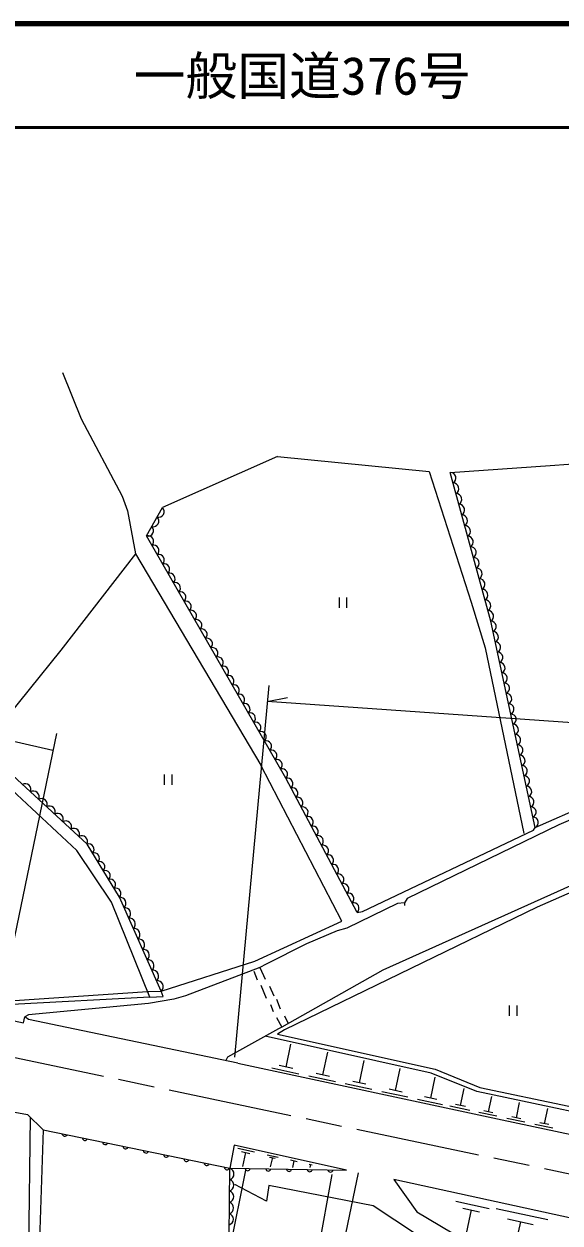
# Model space of a CAD drawing. Units: millimetres, scale not verified. Extents: x 40000 to 680000, y 20000 to 380000.
# Drawn here: x 206148 to 257892, y 264186 to 380000 of the extents above; entities that cross this region are included whole.
import ezdxf
from ezdxf.enums import TextEntityAlignment as Align

# ---------------------------------------------------------------- set-up
doc = ezdxf.new("R2010")
doc.units = ezdxf.units.MM
doc.header["$LTSCALE"] = 1000
doc.linetypes.add('CHAIN', pattern=[18.5, 12, -1.5, 3.5, -1.5])
for name, color, linetype, lineweight in [('M-BGD', 7, 'Continuous', 25), ('M-BMK', 2, 'CHAIN', 13), ('M-STR-HTXT', 7, 'Continuous', 13), ('M-STR-STRC', 7, 'Continuous', 25), ('M-TTL', 1, 'Continuous', 140), ('M-TTL-LINE', 7, 'Continuous', 50)]:
    doc.layers.add(name, color=color, linetype=linetype, lineweight=lineweight)
doc.layers.add('M-TTL-TXT', color=7, linetype='Continuous')
doc.styles.add('ＭＳ ゴシック', font='')
doc.styles.get('ＭＳ ゴシック').set_extended_font_data('MS Gothic')

msp = doc.modelspace()

# ---------------------------------------------------------------- linework, layer by layer
at = {"layer": 'M-BGD'}
for p, q in [((209873, 346343), (211651, 341856)), ((211651, 341856), (215630, 334405)), ((230616, 338215), (219508, 333282)), ((230616, 338215), (245263, 336776)), ((247295, 336691), (256947, 337369)), ((256947, 337369), (260588, 337623)), ((245263, 336776), (249327, 324161)), ((215630, 334405), (216138, 332966)), ((216138, 332966), (216900, 328817)), ((216900, 328817), (209703, 319504)), ((216900, 328817), (229007, 308413)), ((236562, 324593), (236562, 323593)), ((237312, 323593), (237312, 324593)), ((249327, 324161), (250682, 319758)), ((250682, 319758), (254407, 301809)), ((209703, 319504), (202328, 310392)), ((278199, 311545), (257794, 302655)), ((255508, 302401), (275320, 311122)), ((219693, 307506), (219693, 306506)), ((220443, 306506), (220443, 307506)), ((257794, 302655), (243147, 295543)), ((255339, 302147), (255508, 302401)), ((238829, 294273), (255339, 302147)), ((261096, 297745), (240776, 288601)), ((243147, 295543), (242893, 295120)), ((259572, 296390), (255677, 294697)), ((255677, 294697), (231293, 282843)), ((242215, 295035), (237305, 292665)), ((238321, 294189), (238829, 294273)), ((242893, 295120), (242215, 295035)), ((242893, 295120), (242893, 294866)), ((236373, 292411), (233410, 291141)), ((237305, 292665), (236373, 292411)), ((233410, 291141), (229515, 289193)), ((228923, 288855), (221726, 286145)), ((228330, 288516), (228669, 287669)), ((229515, 289193), (228923, 288855)), ((228923, 288855), (229431, 287754)), ((240776, 288601), (231039, 283097)), ((205247, 285677), (218072, 286535)), ((218286, 286005), (219577, 286080)), ((219577, 286080), (219395, 286593)), ((221726, 286145), (220625, 285807)), ((229007, 287161), (229515, 285891)), ((229854, 287077), (230277, 286145)), ((218170, 285383), (206571, 284283)), ((220625, 285807), (218170, 285383)), ((229939, 285299), (230193, 284621)), ((230531, 285807), (230870, 284875)), ((206571, 284283), (206232, 284113)), ((206571, 283859), (206232, 284113)), ((226806, 279626), (206571, 283859)), ((230531, 284029), (231039, 283097)), ((231293, 284198), (231632, 283521)), ((230701, 282928), (225790, 280219)), ((231293, 282843), (230631, 282412)), ((231039, 283097), (230701, 282928)), ((231446, 279247), (231919, 281461)), ((234999, 278484), (235467, 280673)), ((225790, 280219), (225621, 279880)), ((226806, 279626), (252293, 274141)), ((232665, 278578), (230061, 279135)), ((232097, 279108), (230795, 279387)), ((238523, 277726), (238985, 279891)), ((242018, 276975), (242475, 279115)), ((236204, 277822), (233629, 278373)), ((235643, 278346), (234355, 278621)), ((245409, 276234), (245848, 278288)), ((239714, 277072), (237168, 277616)), ((239159, 277590), (237886, 277862)), ((243196, 276328), (240678, 276866)), ((242647, 276840), (241388, 277109)), ((248294, 275540), (248643, 277175)), ((246540, 275614), (244123, 276130)), ((246013, 276105), (244805, 276363)), ((248774, 275438), (247813, 275643)), ((250983, 274933), (251296, 276394)), ((253684, 274357), (253997, 275821)), ((249194, 275046), (247271, 275457)), ((251788, 274492), (250069, 274859)), ((251413, 274842), (250554, 275025)), ((256390, 273780), (256703, 275248)), ((206743, 274398), (206486, 254057)), ((252293, 274141), (261838, 272142)), ((254491, 273914), (252768, 274283)), ((254115, 274265), (253254, 274449)), ((257198, 273336), (255471, 273705)), ((256822, 273687), (255958, 273872)), ((208010, 273191), (207329, 252858)), ((226799, 271411), (228388, 271056)), ((227143, 271084), (227938, 270907)), ((227540, 270995), (227239, 269644)), ((229628, 270780), (230690, 270542)), ((229858, 270561), (230389, 270442)), ((230123, 270501), (229922, 269598)), ((231875, 270278), (232520, 270134)), ((232198, 270206), (232054, 269562)), ((233662, 269879), (233973, 269809)), ((233817, 269844), (233748, 269533)), ((229559, 266281), (226494, 267906)), ((247821, 266284), (251040, 265582)), ((248520, 265625), (250130, 265274)), ((249325, 265450), (248728, 262713)), ((251744, 265599), (256718, 264514)), ((252825, 264581), (255312, 264039)), ((254068, 264310), (253147, 260082))]:
    msp.add_line(p, q, dxfattribs=at)
for points in [[(255508, 302401), (251219, 322312), (247295, 336691)], [(238321, 294189), (231432, 307146), (217984, 330547), (219508, 333282)], [(218286, 286005), (214583, 295176), (211239, 300179), (201094, 309617), (174505, 329434), (169002, 326117), (165579, 323484), (163523, 318870), (149058, 299803)], [(219395, 286593), (215354, 295651), (212234, 300785), (202081, 310142), (176967, 329087)], [(219395, 286593), (228447, 289469), (236820, 293331), (229007, 308413)], [(144517, 296691), (206088, 283523), (206232, 284113)], [(218286, 286005), (204994, 285302), (164387, 295123)], [(218072, 286535), (218209, 286538), (219395, 286593)], [(271236, 277007), (266899, 273291), (249856, 276904), (245450, 278659), (229420, 282222)], [(230631, 282412), (245837, 279053), (250166, 277286), (267351, 273678)], [(184735, 277879), (190698, 277563), (206475, 274654), (208010, 273191), (226027, 269469), (237278, 269276)], [(237278, 269276), (226430, 271698), (226027, 269469)], [(207241, 252506), (212863, 252572), (221226, 255478), (223595, 256821), (225166, 259801), (225939, 262925), (226027, 269469)], [(245598, 260871), (248237, 260302), (239854, 265847), (229770, 267808), (229559, 266281)], [(271772, 261862), (241860, 268383), (244056, 265274), (254458, 259080), (254357, 258542), (266334, 256349)]]:
    msp.add_lwpolyline(points, dxfattribs=at)
for centre, radius, start, end in [((247287, 336137), 554, 301.41901, 89.10818), ((247567, 335110), 554, 301.41901, 89.10818), ((247847, 334083), 554, 301.41901, 89.10818), ((248128, 333056), 554, 301.41901, 89.10818), ((219132, 332894), 540, 255.9308, 45.81959), ((248408, 332029), 554, 301.41901, 89.10818), ((218116, 331071), 540, 255.9308, 45.81959), ((218624, 331983), 540, 255.9308, 45.81959), ((248688, 331002), 554, 301.41901, 89.10818), ((218124, 330029), 537, 314.64491, 105.12564), ((248968, 329975), 554, 301.41901, 89.10818), ((218642, 329129), 537, 314.64491, 105.12564), ((249249, 328948), 554, 301.41901, 89.10818), ((219159, 328229), 537, 314.64491, 105.12564), ((219676, 327329), 537, 314.64491, 105.12564), ((249529, 327921), 554, 301.41901, 89.10818), ((220193, 326429), 537, 314.64491, 105.12564), ((249809, 326893), 554, 301.41901, 89.10818), ((220710, 325529), 537, 314.64491, 105.12564), ((250089, 325866), 554, 301.41901, 89.10818), ((221228, 324629), 537, 314.64491, 105.12564), ((250370, 324839), 554, 301.41901, 89.10818), ((250650, 323812), 554, 301.41901, 89.10818), ((221745, 323729), 537, 314.64491, 105.12564), ((222262, 322829), 537, 314.64491, 105.12564), ((250930, 322785), 554, 301.41901, 89.10818), ((222779, 321928), 537, 314.64491, 105.12564), ((251205, 321788), 524, 295.85194, 88.45962), ((223297, 321028), 537, 314.64491, 105.12564), ((251420, 320793), 524, 295.85194, 88.45962), ((223814, 320128), 537, 314.64491, 105.12564), ((224331, 319228), 537, 314.64491, 105.12564), ((251634, 319797), 524, 295.85194, 88.45962), ((224848, 318328), 537, 314.64491, 105.12564), ((251848, 318802), 524, 295.85194, 88.45962), ((225366, 317428), 537, 314.64491, 105.12564), ((252063, 317806), 524, 295.85194, 88.45962), ((252277, 316811), 524, 295.85194, 88.45962), ((225883, 316528), 537, 314.64491, 105.12564), ((252492, 315815), 524, 295.85194, 88.45962), ((226400, 315628), 537, 314.64491, 105.12564), ((226917, 314728), 537, 314.64491, 105.12564), ((252706, 314819), 524, 295.85194, 88.45962), ((227434, 313828), 537, 314.64491, 105.12564), ((252921, 313824), 524, 295.85194, 88.45962), ((227952, 312928), 537, 314.64491, 105.12564), ((253135, 312828), 524, 295.85194, 88.45962), ((228469, 312028), 537, 314.64491, 105.12564), ((228986, 311128), 537, 314.64491, 105.12564), ((253350, 311833), 524, 295.85194, 88.45962), ((229503, 310228), 537, 314.64491, 105.12564), ((253564, 310837), 524, 295.85194, 88.45962), ((230021, 309328), 537, 314.64491, 105.12564), ((253778, 309842), 524, 295.85194, 88.45962), ((253993, 308846), 524, 295.85194, 88.45962), ((230538, 308428), 537, 314.64491, 105.12564), ((254207, 307851), 524, 295.85194, 88.45962), ((231055, 307528), 537, 314.64491, 105.12564), ((231552, 306616), 543, 313.29269, 102.69893), ((254422, 306855), 524, 295.85194, 88.45962), ((206273, 306071), 552, 333.36026, 121.31085), ((207054, 305351), 552, 333.36026, 121.31085), ((232044, 305691), 543, 313.29269, 102.69893), ((254636, 305860), 524, 295.85194, 88.45962), ((207835, 304632), 552, 333.36026, 121.31085), ((232536, 304765), 543, 313.29269, 102.69893), ((254851, 304864), 524, 295.85194, 88.45962), ((208616, 303912), 552, 333.36026, 121.31085), ((209397, 303192), 552, 333.36026, 121.31085), ((233028, 303839), 543, 313.29269, 102.69893), ((233520, 302914), 543, 313.29269, 102.69893), ((255065, 303869), 524, 295.85194, 88.45962), ((210178, 302472), 552, 333.36026, 121.31085), ((210959, 301752), 552, 333.36026, 121.31085), ((234012, 301988), 543, 313.29269, 102.69893), ((255279, 302873), 524, 295.85194, 88.45962), ((211740, 301033), 552, 333.36026, 121.31085), ((234504, 301063), 543, 313.29269, 102.69893), ((212397, 300298), 513, 314.04184, 108.53161), ((234996, 300137), 543, 313.29269, 102.69893), ((212917, 299442), 513, 314.04184, 108.53161), ((213437, 298587), 513, 314.04184, 108.53161), ((235488, 299212), 543, 313.29269, 102.69893), ((235980, 298286), 543, 313.29269, 102.69893), ((213957, 297731), 513, 314.04184, 108.53161), ((236472, 297361), 543, 313.29269, 102.69893), ((214477, 296875), 513, 314.04184, 108.53161), ((214997, 296020), 513, 314.04184, 108.53161), ((236964, 296435), 543, 313.29269, 102.69893), ((215414, 295074), 580, 312.09343, 96.00142), ((237456, 295510), 543, 313.29269, 102.69893), ((215863, 294068), 580, 312.09343, 96.00142), ((237948, 294584), 543, 313.29269, 102.69893), ((216313, 293061), 580, 312.09343, 96.00142), ((216762, 292055), 580, 312.09343, 96.00142), ((217211, 291049), 580, 312.09343, 96.00142), ((217660, 290042), 580, 312.09343, 96.00142), ((218109, 289036), 580, 312.09343, 96.00142), ((218558, 288029), 580, 312.09343, 96.00142), ((219007, 287023), 580, 312.09343, 96.00142), ((210083, 272820), 256, 181.00735, 335.64658), ((212042, 272416), 256, 181.00735, 335.64658), ((214001, 272011), 256, 181.00735, 335.64658), ((215959, 271606), 256, 181.00735, 335.64658), ((217918, 271202), 256, 181.00735, 335.64658), ((219877, 270797), 256, 181.00735, 335.64658), ((221835, 270392), 256, 181.00735, 335.64658), ((223794, 269988), 256, 181.00735, 335.64658), ((225753, 269583), 256, 181.00735, 335.64658), ((225848, 268926), 572, 286.71427, 71.74467), ((227736, 269496), 256, 191.69725, 346.33648), ((229736, 269462), 256, 191.69725, 346.33648), ((231735, 269427), 256, 191.69725, 346.33648), ((233735, 269393), 256, 191.69725, 346.33648), ((235735, 269359), 256, 191.69725, 346.33648), ((225833, 267835), 572, 286.71427, 71.74467), ((225818, 266745), 572, 286.71427, 71.74467), ((225804, 265654), 572, 286.71427, 71.74467), ((225789, 264563), 572, 286.71427, 71.74467)]:
    msp.add_arc(centre, radius, start, end, dxfattribs=at)
at = {"layer": 'M-BMK'}
msp.add_line((165850, 288428), (263831, 267889), dxfattribs=at)
at = {"layer": 'M-STR-HTXT'}
for p, q in [((154247, 322383), (208941, 309852)), ((229769, 316117), (226467, 280219)), ((229627, 314574), (231591, 314953)), ((331085, 307387), (229627, 314574)), ((209280, 311461), (203777, 284960)), ((227568, 269466), (222996, 246775)), ((235865, 268873), (231632, 245590)), ((238405, 269043), (232987, 242796))]:
    msp.add_line(p, q, dxfattribs=at)
at = {"layer": 'M-STR-STRC'}
for p, q in [((252996, 285195), (252996, 284195)), ((253746, 284195), (253746, 285195))]:
    msp.add_line(p, q, dxfattribs=at)
at = {"layer": 'M-TTL', "color": 2}
msp.add_line((680000, 380000), (40000, 380000), dxfattribs=at)
at = {"layer": 'M-TTL-LINE'}
msp.add_line((40000, 370000), (680000, 370000), dxfattribs=at)

# ---------------------------------------------------------------- texts
at = {"layer": 'M-TTL-TXT', "style": 'ＭＳ ゴシック'}
msp.add_text('一般国道376号', height=3666, dxfattribs=at).set_placement((216734, 375000), align=Align.MIDDLE_LEFT)

doc.saveas('drawing.dxf')
